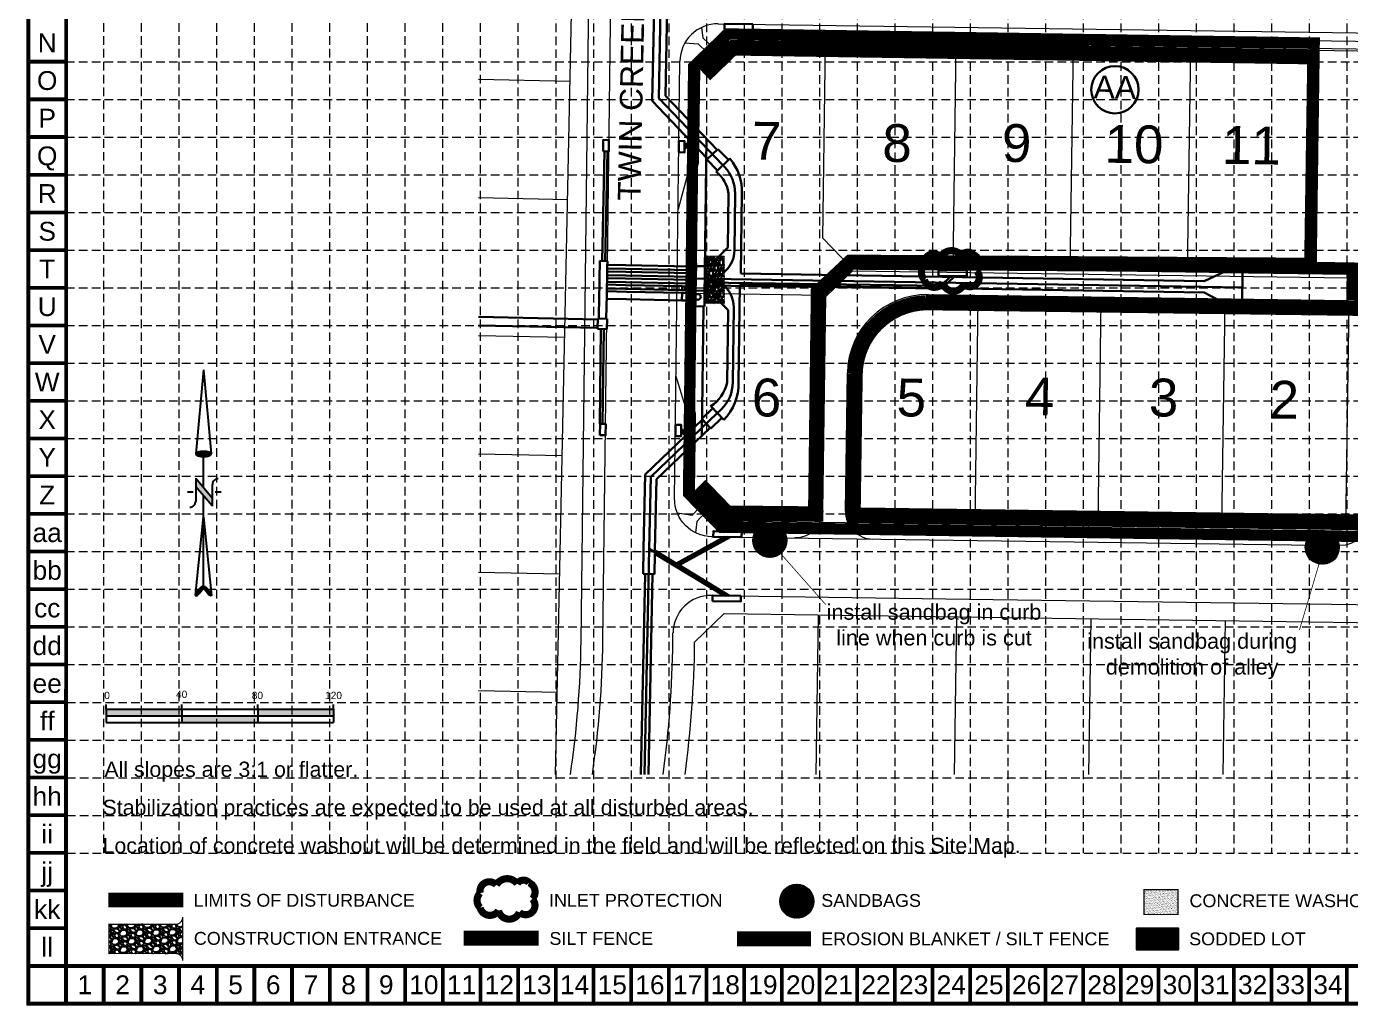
# Model space of a CAD drawing. Header units: feet. Extents: x -2630 to -1354, y -861 to -63.
# Drawn here: x -2630 to -1930, y -861 to -344 of the extents above; entities that cross this region are included whole.
import ezdxf
from ezdxf.enums import TextEntityAlignment as Align

# ---------------------------------------------------------------- set-up
doc = ezdxf.new("R2010")
doc.units = ezdxf.units.FT
doc.header["$MEASUREMENT"] = 0
for name, pattern in [('( Phantom )', [2.5, 1.25, -0.25, 0.25, -0.25, 0.25, -0.25]), ('DGN Style 3', [21.818451, 15.584608, -6.233843]), ('DGN Style 6', [29.641924, 0.015585, -6.233843, 10.909226, -6.233843, 0.015585, -6.233843]), ('HIDDEN', [0.000272143, 0.000181429, -9.07143e-05])]:
    doc.linetypes.add(name, pattern=pattern)
for name, color, linetype, lineweight in [('0693al - Block Number', 6, 'Continuous', 30), ('0693al - Easement Text', 7, 'Continuous', 0), ('0693al - Existing Lot Lines', 6, 'DGN Style 6', 0), ('0693al - Existing Pavement', 132, 'Continuous', 0), ('0693al - Lot Line', 7, 'Continuous', 0), ('0693al - P-Back of Curb', 6, 'Continuous', 13), ('0693al - Storm Sewer Thickness', 30, 'Continuous', 30), ('0693al - Street Name', 3, 'Continuous', 30), ('STORM', 5, '( Phantom )', 30)]:
    doc.layers.add(name, color=color, linetype=linetype, lineweight=lineweight)
for name, color, linetype in [('BASE', 7, 'Continuous'), ('EROSION BLANKET', 84, 'Continuous'), ('GRID', 254, 'HIDDEN'), ('LEGEND', 7, 'Continuous'), ('LIMITS OF DISTURBANCE', 1, 'DGN Style 3'), ('NARROW', 7, 'Continuous'), ('SANDBAGS', 90, 'Continuous')]:
    doc.layers.add(name, color=color, linetype=linetype)
doc.styles.add("L200'", font='ARIAL.TTF', dxfattribs={"height": 0.001969})
doc.styles.get("Standard").update_dxf_attribs({"font": 'ARIAL.TTF'})

# ---------------------------------------------------------------- blocks, each defined once
blk = doc.blocks.new('North Arrow')
at = {"layer": 'NARROW'}
for p, q in [((32.43, 3.06), (32.43, 4.63)), ((0, 0), (22.36, 2)), ((0, 0), (22.33, -2.02)), ((28.77, -2.09), (34.02, 2.32)), ((36.18, 2.33), (30.46, 2.33)), ((36.16, 2.32), (31.04, -2.09)), ((39.1, 0.01), (59.96, 2.11)), ((31.2, -0.05), (21.66, -0.05)), ((21.66, -0.05), (21.66, -0.05)), ((28.77, -2.09), (34.95, -2.09)), ((32.43, -4.26), (32.43, -2.8)), ((57.45, -0.05), (33.41, -0.05)), ((59.83, -2.14), (39.04, -0.01)), ((57.69, -0.03), (57.77, -0.01)), ((57.77, -0.05), (57.69, -0.03))]:
    blk.add_line(p, q, dxfattribs=at)
blk.add_lwpolyline([(22.36, -2.03), (22.59, -1.93, 0.091577), (22.87, -1.44, 0.048306), (23.03, -0.75), (23.07, -0.01), (23.01, 0.82, 0.048306), (22.87, 1.42, 0.091577), (22.59, 1.91), (22.36, 2.01), (22.14, 1.91, 0.091577), (21.86, 1.42, 0.048306), (21.72, 0.82), (21.66, -0.01), (21.72, -0.83, 0.048306), (21.86, -1.44, 0.091577), (22.14, -1.93)], format="xyb", close=True, dxfattribs=at)
for points in [[(57.46, -0.03), (57.44, 0.08, -0.066818), (57.67, 0.47, -0.03073), (58.01, 0.84), (58.52, 1.29), (59.07, 1.7, -0.03073), (59.5, 1.95, -0.066818), (59.93, 2.1), (60.04, 2.06)], [(60.04, 2.06), (60.05, 1.95, -0.066818), (59.82, 1.56, -0.03073), (59.43, 1.14), (58.97, 0.74), (58.42, 0.33, -0.03073), (57.99, 0.08, -0.036692), (57.76, -0.02)], [(57.46, -0.04), (57.44, -0.15, 0.066818), (57.67, -0.54, 0.03073), (58.01, -0.9), (58.52, -1.36), (59.07, -1.77, 0.03073), (59.5, -2.02, 0.066818), (59.93, -2.17), (60.04, -2.13)], [(60.04, -2.13), (60.05, -2.01, 0.066818), (59.82, -1.63, 0.03073), (59.43, -1.2), (58.97, -0.8), (58.42, -0.4, 0.03073), (57.99, -0.15, 0.036692), (57.76, -0.05)]]:
    blk.add_lwpolyline(points, format="xyb", dxfattribs=at)
for centre, start, end in [((30.46, 3.86), 178.8769, 270), ((34.95, -3.62), 358.8769, 90)]:
    blk.add_arc(centre, 1.53, start, end, dxfattribs=at)
for points in [[(23.03, -0.76), (21.67, -0.05), (23.07, -0.05), (21.72, 0.82)], [(23.07, -0.05), (21.72, 0.82), (23.02, 0.75), (21.85, 1.42)], [(23.02, 0.75), (21.85, 1.42), (22.87, 1.44), (22.14, 1.91)], [(22.87, 1.44), (22.14, 1.91), (22.59, 1.91), (22.36, 2)], [(31.05, -2.09), (36.15, 2.36), (28.75, -2.06), (34.01, 2.36)], [(57.44, 0.08), (57.7, -0.01), (57.5, 0.21), (57.77, -0.01)], [(57.45, -0.04), (57.69, -0.02), (57.44, 0.08), (57.7, -0.01)], [(57.5, 0.21), (57.77, -0.01), (57.6, 0.39), (57.94, 0.06)], [(57.6, 0.39), (57.94, 0.06), (57.68, 0.5), (58.07, 0.13)], [(57.68, 0.5), (58.07, 0.13), (57.84, 0.66), (58.29, 0.26)], [(57.84, 0.66), (58.29, 0.26), (58.03, 0.86), (58.52, 0.41)], [(58.03, 0.86), (58.52, 0.41), (58.26, 1.07), (58.73, 0.57)], [(58.26, 1.07), (58.73, 0.57), (58.52, 1.3), (59.05, 0.81)], [(58.52, 1.3), (59.05, 0.81), (58.7, 1.42), (59.26, 0.99)], [(59.26, 1), (58.69, 1.42), (59.45, 1.15), (59, 1.65)], [(59.45, 1.15), (59, 1.65), (59.62, 1.34), (59.28, 1.82)], [(59.62, 1.34), (59.28, 1.82), (59.81, 1.55), (59.49, 1.95)], [(59.81, 1.55), (59.49, 1.95), (59.93, 1.73), (59.69, 2.04)], [(59.93, 1.73), (59.69, 2.04), (60.05, 1.94), (59.93, 2.1)], [(60.05, 1.94), (59.93, 2.1), (60.04, 2.06)], [(22.87, -1.44), (21.72, -0.87), (23.03, -0.76), (21.67, -0.05)], [(22.58, -1.93), (21.86, -1.45), (22.87, -1.44), (21.72, -0.87)], [(22.36, -2.01), (22.14, -1.93), (22.58, -1.93), (21.86, -1.45)], [(57.44, -0.14), (57.69, -0.02), (57.45, -0.04), (57.69, -0.02)], [(57.46, -0.19), (57.7, -0.03), (57.44, -0.14), (57.69, -0.02)], [(57.53, -0.33), (57.76, -0.05), (57.46, -0.19), (57.7, -0.03)], [(57.63, -0.48), (57.9, -0.1), (57.53, -0.33), (57.76, -0.05)], [(57.78, -0.66), (58.09, -0.2), (57.63, -0.48), (57.9, -0.1)], [(57.97, -0.87), (58.34, -0.35), (57.78, -0.66), (58.09, -0.2)], [(58.24, -1.11), (58.61, -0.54), (57.97, -0.87), (58.34, -0.35)], [(58.61, -1.43), (58.93, -0.77), (58.24, -1.11), (58.61, -0.54)], [(58.91, -1.64), (59.2, -1), (58.61, -1.43), (58.93, -0.77)], [(59.12, -1.79), (59.57, -1.36), (58.92, -1.65), (59.2, -1.01)], [(59.35, -1.93), (59.81, -1.62), (59.12, -1.79), (59.57, -1.36)], [(59.54, -1.32), (59.41, -1.18), (59.21, -1.01)], [(59.58, -2.05), (59.93, -1.79), (59.35, -1.93), (59.81, -1.62)], [(59.78, -2.13), (60.05, -2.01), (59.58, -2.05), (59.93, -1.79)], [(59.92, -2.17), (60.04, -2.13), (59.78, -2.13), (60.05, -2.01)]]:
    blk.add_solid(points, dxfattribs=at)

msp = doc.modelspace()

# ---------------------------------------------------------------- hatches: boundary and pattern name
h = msp.add_hatch(color=7)
h.paths.add_polyline_path([(-2547.56, -708.24), (-2547.56, -704.64), (-2587.56, -704.64), (-2587.56, -708.24)])
h.paths.add_polyline_path([(-2547.56, -708.24), (-2547.56, -711.84), (-2507.56, -711.84), (-2507.56, -708.24)])
h.paths.add_polyline_path([(-2507.56, -704.64), (-2507.56, -708.24), (-2467.56, -708.24), (-2467.56, -704.64)])
at = {"layer": 'BASE'}
h = msp.add_hatch(dxfattribs=at)
h.set_pattern_fill('AR-SAND', color=30, scale=0.524954, style=0)
h.set_pattern_definition([(37.5, (-1595.0208, -852.5596), (-0.0330686, 1.0114938), [0, -0.79793, 0, -0.8924218, 0, -0.8530502]), (7.5, (-1595.0208, -852.5596), (0.9290513, 1.481497), [0, -0.4304623, 0, -0.719187, 0, -0.2756008]), (327.5, (-1595.6665, -852.5596), (1.6347812, 0.0029707), [0, -0.262477, 0, -0.9449172, 0, -1.2336419]), (317.5, (-1595.6665, -852.5596), (1.578078, 0.4607393), [0, -0.1312385, 0, -0.6194457, 0, -0.7086879])])
h.paths.add_polyline_path([(-2021.27, -813.19), (-2021.27, -800.06), (-2039.24, -800.06), (-2039.24, -813.19)])
at = {"layer": 'LEGEND'}
h = msp.add_hatch(dxfattribs=at)
h.set_pattern_fill('GRAVEL', color=1, scale=3.924199, angle=46.06574, style=0)
h.set_pattern_definition([(274.078545, (112.79794, -5975.47976), (3.65174204, -47.11230029), [0.527946, -52.2667535]), (231.0354448, (112.83549, -5976.00637), (29.8469112405, 36.634220785), [0.905972, -89.691201]), (178.576145, (112.26578, -5976.7108), (58.312913902, -1.690568327), [0.6388125, -63.2425187]), (313.339445, (111.9104, -5978.4936), (-53.7964491403, 57.280685814), [0.8250158, -81.676546]), (338.899445, (112.47663, -5979.09363), (-47.5252058215, 18.543011181), [0.8089933, -80.0904437]), (43.339445, (113.23138, -5979.38488), (-57.280685814, -53.7964491403), [0.8250158, -81.676546]), (83.7599448, (113.83141, -5978.81865), (-7.13603935, -63.96482673), [1.0910412, -108.0129884]), (118.3210448, (113.95, -5977.73408), (-43.1118936795, 79.6819424755), [1.0300552, -101.9754981]), (167.495345, (113.46133, -5976.82732), (-58.519366734, 12.7878728856), [0.8278098, -81.953261]), (221.302145, (112.65316, -5976.64808), (32.776043016, 28.362834739), [0.9450727, -46.3085438]), (268.4631448, (111.94318, -5977.27186), (-1.5873390317, -63.8616094713), [1.222184, -120.9963032]), (184.879845, (114.63417, -5975.72313), (-36.014910875, -3.445305398), [0.4171463, -41.2976594]), (217.534945, (114.21853, -5975.75861), (41.0475145235, 31.291963183), [0.7936183, -78.568396]), (271.065745, (113.5892, -5976.242), (2.8259596, -2.7227377), [0.5549642, -4.9946893]), (249.264345, (113.0595, -5976.1132), (7.961762474, 19.575270187), [0.2988592, -29.5869506]), (337.867145, (112.9537, -5976.3927), (-11.20061356, 5.34225291), [0.422648, -20.7098118]), (77.029545, (113.3452, -5976.55195), (2.516280795, 13.92335108), [0.6864562, -22.1953605]), (207.630845, (113.4993, -5975.883), (8.27142914, 2.92918613), [0.4963759, -11.9130327]), (62.455245, (111.3745, -5978.03177), (18.74951921, 36.427784166), [0.695368, -68.841617]), (116.411945, (111.69607, -5977.41522), (20.194617354, -41.253932903), [0.5833754, -57.7540396]), (339.264345, (112.9341, -5975.33846), (-19.575270187, 7.961762474), [0.5977144, -29.2880954]), (29.676245, (113.49308, -5975.55008), (-35.705230309, -20.0914026004), [0.695368, -68.841617]), (25.509745, (113.1266, -5979.71986), (-19.26559553, -8.684335944), [0.6705671, -32.857806]), (340.840845, (113.7318, -5979.43108), (-44.699218678, 15.820343455), [0.561859, -55.6241217]), (112.867145, (115.78726, -5978.03294), (-8.68431546, 19.265604833), [0.5977144, -29.2880954]), (63.419745, (115.555, -5977.4822), (-24.0917655715, -47.628401568), [0.6578174, -65.1237483]), (115.509745, (114.4531, -5979.41766), (8.684335944, -19.26559553), [0.3352836, -33.1930894]), (147.375645, (115.6239, -5978.2025), (-14.02656742, 8.06499753), [0.200095, -19.809471]), (212.029545, (115.4554, -5978.0946), (10.99416535, 5.7551461), [0.8089933, -15.3708918]), (232.074745, (114.76953, -5978.52367), (24.401411307, 30.982321486), [0.7497182, -74.222]), (349.755845, (113.5995, -5976.797), (-8.3746567, 2.61951006), [0.5659558, -13.5829442]), (39.2229448, (114.15646, -5976.89764), (51.9384652238, 42.595800866), [0.9880898, -97.820721]), (107.011145, (114.92193, -5976.27284), (8.890764523, -30.362994134), [0.4040198, -39.9980824]), (136.065745, (114.8037, -5975.8865), (-5.5486956, -0.1032218), [0.235452, -3.6887472]), (166.322145, (114.6303, -5978.4985), (30.672651547, -7.75534441), [0.5451654, -53.9715512]), (94.078545, (114.1006, -5978.3696), (-3.65174204, 47.11230029), [1.055892, -51.7388074]), (46.065745, (114.0255, -5977.3164), (-0.1032218, 5.5486956), [1.0202918, -2.9039074]), (11.370545, (114.7334, -5976.58163), (-47.009088492, -9.200389364), [0.6204708, -61.4265641]), (300.120345, (115.3417, -5976.4593), (8.58109865, -13.71690626), [0.5713712, -27.99723]), (253.7117448, (115.62842, -5976.95352), (-23.4723802865, -80.9205935504), [0.9302903, -92.0988893]), (221.4918448, (115.3675, -5977.84647), (-38.2215249514, -34.0147421774), [0.9841852, -97.4342305])])
edge = h.paths.add_edge_path()
edge.add_line((-2260.95, -465.42), (-2270.79, -465.43))
edge.add_arc((-2210.82, -466.84), 59.99, 178.64671, 181.00805)
edge.add_line((-2270.8, -467.9), (-2270.8, -490.38))
edge.add_line((-2270.8, -490.38), (-2260.98, -490.38))
edge.add_line((-2260.98, -490.38), (-2260.99, -467.9))
edge.add_arc((-2179.37, -467.91), 81.62, 178.25485, 179.99613, ccw=False)
h = msp.add_hatch(dxfattribs=at)
h.set_pattern_fill('GRAVEL', color=43, scale=6.131561, angle=-43.93426, style=0)
h.set_pattern_definition([(184.078545, (-11156.63264, -4542.78845), (-73.612969203, -5.705846936), [0.8249157, -81.6668023]), (141.0354448, (-11157.45546, -4542.84713), (57.240969977, -46.635798813), [1.4155813, -140.1425014]), (88.576145, (-11158.55613, -4541.95695), (-2.64151301, -91.113927972), [0.9981446, -98.8164354]), (223.339445, (-11161.34177, -4541.40168), (89.5010715845, 84.056951782), [1.289087, -127.6196033]), (248.899445, (-11162.27932, -4542.2864), (28.97345497, 74.258134096), [1.264052, -125.1413182]), (313.339445, (-11162.7344, -4543.4657), (-84.056951782, 89.5010715845), [1.289087, -127.6196033]), (353.7599448, (-11161.84966, -4544.40325), (-99.9450417655, 11.1500614844), [1.704752, -168.7702943]), (28.3210448, (-11160.155, -4544.58855), (124.503035118, 67.362333874), [1.6094612, -159.336716]), (77.495345, (-11158.7382, -4543.825), (19.981051384, 91.436510522), [1.293453, -128.0519703]), (131.302145, (-11158.45814, -4542.56223), (44.31692928, -51.212567213), [1.476676, -72.3570998]), (178.4631448, (-11159.43279, -4541.4529), (-99.783764799, 2.480217237), [1.9096625, -189.0567238]), (94.879845, (-11157.0129, -4545.65756), (-5.383289684, 56.273298242), [0.651791, -64.527593]), (127.534945, (-11157.06835, -4545.00813), (48.893692474, -64.136741443), [1.2400285, -122.7631187]), (181.065745, (-11157.824, -4544.025), (-4.2542777, -4.4155619), [0.8671315, -7.804202]), (159.264345, (-11157.6224, -4543.19714), (30.58635967, -12.440253866), [0.4669674, -46.2296103]), (247.867145, (-11158.0591, -4543.0318), (8.34727017, 17.50095868), [0.6603875, -32.359081]), (347.029545, (-11158.3079, -4543.6435), (21.75523606, -3.93168874), [1.072588, -34.6802508]), (117.630845, (-11157.2627, -4543.8843), (4.57685333, -12.92410804), [0.7755873, -18.6141136]), (332.455245, (-11160.62015, -4540.56433), (56.91841276, -29.296123766), [1.0865126, -107.5650266]), (26.411945, (-11159.6568, -4541.0668), (-64.459270162, -31.554089615), [0.911524, -90.240687]), (249.264345, (-11156.41186, -4543.0012), (12.440253866, 30.58635967), [0.9339287, -45.762649]), (299.676245, (-11156.74252, -4543.8746), (-31.392816563, 55.789422358), [1.0865126, -107.5650266]), (295.509745, (-11163.2578, -4543.302), (-13.56927491, 30.102493015), [1.047761, -51.3403217]), (250.840845, (-11162.80657, -4544.2476), (24.71928665, 69.842529184), [0.8779047, -86.91269]), (22.867145, (-11160.622, -4547.4593), (30.10250755, 13.56924291), [0.9339287, -45.762649]), (333.419745, (-11159.76145, -4547.09635), (-74.41937745, 37.643383705), [1.0278397, -101.7558568]), (25.509745, (-11162.7856, -4545.3747), (-30.102493015, -13.56927491), [0.5238806, -51.8642023]), (57.375645, (-11160.8869, -4547.204), (12.60155864, 21.9165116), [0.3126483, -30.9522984]), (122.029545, (-11160.7184, -4546.9407), (8.9924158, -17.17838335), [1.264052, -24.0170184]), (142.074745, (-11161.38875, -4545.86906), (48.409877322, -38.127205168), [1.1714348, -115.971875]), (259.755845, (-11158.6908, -4544.041), (4.09298447, 13.0854011), [0.884306, -21.2233504]), (309.2229448, (-11158.84808, -4544.91115), (66.555938853, -81.153851912), [1.5438903, -152.8448764]), (17.011145, (-11157.8718, -4546.1072), (-47.442178334, -13.891819567), [0.631281, -62.4970037]), (46.065745, (-11157.268, -4545.9225), (-0.161284, 8.669837), [0.3678937, -5.7636675]), (76.322145, (-11161.34943, -4545.6515), (-12.11772564, -47.926018043), [0.851821, -84.3305487]), (4.078545, (-11161.148, -4544.82384), (73.612969203, 5.705846936), [1.6498314, -80.8418866]), (316.065745, (-11159.5024, -4544.7065), (8.669837, 0.161284), [1.594206, -4.5373552]), (281.370545, (-11158.3543, -4545.8126), (-14.37560838, 73.45170077), [0.9694857, -95.9790065]), (210.120345, (-11158.1632, -4546.7631), (-21.43266603, -13.40796664), [0.8927676, -43.745672]), (163.7117448, (-11158.9354, -4547.21107), (-126.4384274224, 36.6755941976), [1.4535785, -143.9045146]), (131.4918448, (-11160.33063, -4546.8034), (-53.148034652, 59.7211327366), [1.5377894, -152.240985])])
edge = h.paths.add_edge_path()
edge.add_line((-2547.21, -837.58), (-2547.21, -814.59))
edge.add_arc((-2551.04, -814.59), 3.83, -89.96094, 0, ccw=False)
edge.add_line((-2551.04, -818.42), (-2586.16, -818.42))
edge.add_line((-2586.16, -818.42), (-2586.16, -833.76))
edge.add_line((-2586.16, -833.76), (-2551.04, -833.75))
edge.add_arc((-2551.04, -837.58), 3.83, 0, 90.03906, ccw=False)
h = msp.add_hatch(dxfattribs=at)
h.set_pattern_fill('ANSI31', color=2, scale=2.621731, style=0)
h.set_pattern_definition([(45, (-2069.75963, -859.38225), (-0.2317304, 0.2317304), [])])
h.paths.add_polyline_path([(-2043.18, -820.53), (-2043.18, -821.19), (-2043.18, -831.7), (-2021.01, -831.7), (-2021.01, -820.53)])
at = {"layer": 'SANDBAGS', "linetype": 'Continuous', "lineweight": 13, "ltscale": 40}
h = msp.add_hatch(dxfattribs=at)
h.set_pattern_fill('ANSI31', color=130, scale=2, style=0)
h.set_pattern_definition([(45, (-83.37823, 191.2849), (-0.176776695, 0.176776695), [])])
edge = h.paths.add_edge_path()
edge.add_arc((-2236.95, -615.58), 8.98, 0, 360)
h = msp.add_hatch(dxfattribs=at)
h.set_pattern_fill('ANSI31', color=130, scale=2, style=0)
h.set_pattern_definition([(45, (208.55004, 187.641), (-0.176776695, 0.176776695), [])])
edge = h.paths.add_edge_path()
edge.add_arc((-1945.02, -619.22), 8.98, 0, 360)
h = msp.add_hatch(dxfattribs=at)
h.set_pattern_fill('ANSI31', color=130, scale=2, style=0)
h.set_pattern_definition([(45, (-69.15624, 0.6543), (-0.176776695, 0.176776695), [])])
edge = h.paths.add_edge_path()
edge.add_arc((-2222.73, -806.21), 8.98, 0, 360)

# ---------------------------------------------------------------- linework, layer by layer
at = {"color": 7}
for p, q in [((-2587.56, -704.64), (-2587.56, -702.24)), ((-2587.56, -704.64), (-2547.56, -704.64)), ((-2587.56, -704.64), (-2587.56, -711.84)), ((-2547.56, -704.64), (-2547.56, -702.24)), ((-2547.56, -704.64), (-2467.56, -704.64)), ((-2547.56, -704.64), (-2547.56, -711.84)), ((-2507.56, -704.64), (-2507.56, -702.24)), ((-2507.56, -704.64), (-2507.56, -711.84)), ((-2467.56, -704.64), (-2467.56, -702.24)), ((-2467.56, -704.64), (-2467.56, -711.84)), ((-2587.56, -708.24), (-2467.56, -708.24)), ((-2587.56, -711.84), (-2547.56, -711.84)), ((-2547.56, -711.84), (-2467.56, -711.84))]:
    msp.add_line(p, q, dxfattribs=at)
at = {"layer": '0693al - Block Number', "color": 7}
msp.add_circle((-2054.61, -377.51), 12.5, dxfattribs=at)
at = {"layer": '0693al - Existing Lot Lines', "color": 253, "linetype": 'Continuous'}
for p, q in [((-2350.12, -739.18), (-2337.21, -123.2)), ((-2336.66, -668.63), (-2332.18, -298.68)), ((-1950.53, -356.54), (-1585.75, -361.62)), ((-2342.45, -373.14), (-2390.95, -372.13)), ((-2343.76, -435.63), (-2390.95, -434.64)), ((-1954.18, -474.5), (-1585.75, -479.63)), ((-2390.95, -507.26), (-2345.28, -508.21)), ((-2390.95, -569.77), (-2346.59, -570.7)), ((-2390.95, -632.28), (-2347.9, -633.19)), ((-2276.67, -669.36), (-2261.15, -654.24)), ((-2261.15, -654.24), (-1585.75, -663.65)), ((-2212.39, -739.18), (-2211.22, -654.93)), ((-2139.38, -739.18), (-2138.22, -655.95)), ((-2068.38, -739.18), (-2067.23, -656.94)), ((-1997.37, -739.18), (-1996.24, -657.93)), ((-2390.95, -694.8), (-2349.21, -695.67))]:
    msp.add_line(p, q, dxfattribs=at)
for radius, start in [(520, 351.50174), (580, 352.38639)]:
    msp.add_arc((-2856.62, -662.34), radius, start, 359.30638, dxfattribs=at)
at = {"layer": '0693al - Existing Pavement', "color": 7}
for p, q in [((-2325.16, -668.77), (-2320.68, -298.82)), ((-2264.17, -342.66), (-1585.75, -352.12)), ((-2272.21, -350.17), (-2272.88, -344.4)), ((-2259.83, -347.23), (-2267.47, -354.67)), ((-2259.83, -347.23), (-1705.33, -354.95)), ((-2274.64, -353.38), (-2282.1, -352.95)), ((-2270.34, -357.46), (-2274.64, -353.38)), ((-2258.52, -351.54), (-2274, -366.62)), ((-2267.47, -354.67), (-2272.21, -350.17)), ((-2257.81, -351.25), (-1705.38, -358.95)), ((-2287.25, -593.4), (-2284.45, -362.42)), ((-2270.34, -357.46), (-2277.98, -364.91)), ((-2278.59, -415.02), (-2277.98, -364.91)), ((-2274.59, -415.57), (-2274, -366.62)), ((-2278.59, -415.02), (-2285.37, -440.57)), ((-2274.59, -415.57), (-2280.36, -437.27)), ((-2281.5, -531.45), (-2280.36, -437.27)), ((-1931.77, -488.81), (-1931.61, -476.81)), ((-1931.61, -476.81), (-1585.75, -481.63)), ((-1931.77, -488.81), (-1585.75, -493.64)), ((-2280.21, -549.07), (-2286.47, -528.94)), ((-2276.2, -548.49), (-2281.5, -531.45)), ((-2280.72, -591.04), (-2280.21, -549.07)), ((-2276.7, -589.43), (-2276.2, -548.49)), ((-2273.97, -597.96), (-2280.72, -591.04)), ((-2261.3, -605.23), (-2276.7, -589.43)), ((-2278.1, -602.4), (-2285.72, -601.22)), ((-2278.1, -602.4), (-2273.97, -597.96)), ((-2275.53, -605.51), (-2271.17, -600.83)), ((-2263.01, -609.21), (-2271.17, -600.83)), ((-2275.53, -605.51), (-2276.21, -611.53)), ((-2261.3, -605.23), (-1718.07, -612.8)), ((-2267.53, -613.64), (-1935.68, -618.27)), ((-2263.01, -609.21), (-1718.12, -616.8)), ((-2267.83, -644.64), (-2131.69, -646.54)), ((-2131.69, -646.54), (-1585.75, -654.15)), ((-2288.17, -669.22), (-2288.11, -664.4))]:
    msp.add_line(p, q, dxfattribs=at)
at = {"layer": '0693al - Existing Pavement', "color": 170, "flags": 128}
for points in [[(-2321.96, -404.09), (-2324.96, -404.06), (-2325.03, -410.06), (-2322.03, -410.09)], [(-2323.77, -554.08), (-2326.77, -554.05), (-2326.85, -560.05), (-2323.85, -560.08)]]:
    msp.add_lwpolyline(points, close=True, dxfattribs=at)
at = {"layer": '0693al - Existing Pavement', "color": 7}
for centre, radius, start, end in [((-2264.45, -362.66), 20, 89.20139, 179.30638), ((-2268.11, -664.64), 20, 89.20139, 179.30638), ((-2856.62, -662.34), 531.5, 351.68694, 359.30638), ((-2856.62, -662.34), 568.5, 352.23144, 359.30638)]:
    msp.add_arc(centre, radius, start, end, dxfattribs=at)
at = {"layer": '0693al - Existing Pavement', "color": 7, "extrusion": (0, 0, -1)}
for centre, radius, start, end in [((2267.25, -593.65), 20, 270.79861, 0.69362), ((1935.48, -603.77), 14.5, 180.79861, 270.79861)]:
    msp.add_arc(centre, radius, start, end, dxfattribs=at)
at = {"layer": '0693al - Lot Line'}
for p, q in [((-2208.94, -455.95), (-2207.51, -352.96)), ((-2140.16, -471.91), (-2138.52, -353.92)), ((-2078.17, -472.77), (-2076.52, -354.78)), ((-2016.17, -473.63), (-2014.53, -355.65)), ((-1954.18, -474.5), (-1952.53, -356.51)), ((-2194.15, -471.15), (-2208.94, -455.95)), ((-2194.15, -471.15), (-2209.36, -485.94)), ((-2194.15, -471.15), (-1954.18, -474.5)), ((-2274.44, -485.04), (-2209.36, -485.94)), ((-2211.02, -604.93), (-2209.36, -485.94)), ((-2153.38, -487.72), (-1930.9, -490.82)), ((-2128.53, -606.08), (-2126.88, -488.09)), ((-2063.53, -606.99), (-2061.89, -489)), ((-1998.04, -607.9), (-1996.4, -489.91)), ((-1932.55, -608.81), (-1930.9, -490.82)), ((-2195.02, -605.15), (-2193.94, -527.16))]:
    msp.add_line(p, q, dxfattribs=at)
msp.add_arc((-2153.94, -527.72), 40, 89.20139, 179.20139, dxfattribs=at)
at = {"layer": '0693al - P-Back of Curb', "color": 7}
for p, q in [((-2193.35, -473.16), (-2207.37, -486.8)), ((-2193.35, -473.16), (-1931.61, -476.81)), ((-2208.95, -599.96), (-2207.37, -486.8)), ((-2153.35, -485.72), (-1931.77, -488.81)), ((-2196.95, -600.13), (-2195.93, -527.13))]:
    msp.add_line(p, q, dxfattribs=at)
for centre, radius, start, end in [((-2153.94, -527.72), 42, 89.20139, 179.20139), ((-2182.45, -600.33), 14.5, 179.20139, 269.2014)]:
    msp.add_arc(centre, radius, start, end, dxfattribs=at)
at = {"layer": '0693al - P-Back of Curb', "color": 7, "extrusion": (0, 0, -1)}
msp.add_arc((2223.45, -599.76), 14.5, 180.79861, 270.79861, dxfattribs=at)
at = {"layer": '0693al - Storm Sewer Thickness', "color": 5}
for p, q in [((-2271.46, -486.94), (-2270.44, -403.22)), ((-2278.46, -486.86), (-2277.48, -406)), ((-2271.38, -480.83), (-2146, -482.58)), ((-2271.37, -479.33), (-2146.6, -481.07)), ((-2146.6, -481.07), (-2141.28, -475.89)), ((-2146, -482.58), (-2139.15, -475.92)), ((-2283.36, -488.8), (-2278.48, -488.86)), ((-2283.27, -484.8), (-2278.43, -484.86)), ((-2278.52, -491.86), (-2278.46, -486.86)), ((-2271.52, -491.94), (-2271.46, -486.94)), ((-2278.81, -557.68), (-2278.02, -491.86)), ((-2272.85, -560.27), (-2272.02, -491.94))]:
    msp.add_line(p, q, dxfattribs=at)
at = {"layer": '0693al - Storm Sewer Thickness', "color": 5, "flags": 128}
msp.add_lwpolyline([(-2278.52, -491.86), (-2271.52, -491.94)], dxfattribs=at)
at = {"layer": '0693al - Storm Sewer Thickness', "color": 5}
msp.add_circle((-2274.96, -486.9), 1.5, dxfattribs=at)
at = {"layer": 'BASE', "const_width": 1.99}
for points in [[(-2628.72, -860.27), (-1354.87, -860.27), (-1354.87, -64.12), (-2628.72, -64.12)], [(-2608.86, -840.37), (-1374.72, -840.41), (-1374.75, -84.01), (-2608.61, -83.99)]]:
    msp.add_lwpolyline(points, close=True, dxfattribs=at)
for points in [[(-2608.82, -362.67), (-2628.72, -362.67)], [(-2608.82, -382.58), (-2628.72, -382.58)], [(-2608.82, -402.48), (-2628.72, -402.48)], [(-2608.82, -422.39), (-2628.72, -422.39)], [(-2608.82, -442.29), (-2628.72, -442.29)], [(-2608.82, -462.19), (-2628.72, -462.19)], [(-2608.82, -482.1), (-2628.72, -482.1)], [(-2608.82, -502), (-2628.72, -502)], [(-2608.82, -521.91), (-2628.72, -521.91)], [(-2608.82, -541.81), (-2628.72, -541.81)], [(-2608.82, -561.71), (-2628.72, -561.71)], [(-2608.82, -581.62), (-2628.72, -581.62)], [(-2608.82, -601.52), (-2628.72, -601.52)], [(-2608.82, -621.43), (-2628.72, -621.43)], [(-2608.82, -641.33), (-2628.72, -641.33)], [(-2608.82, -661.23), (-2628.72, -661.23)], [(-2608.82, -681.14), (-2628.72, -681.14)], [(-2608.82, -701.04), (-2628.72, -701.04)], [(-2608.82, -720.94), (-2628.72, -720.94)], [(-2608.82, -740.85), (-2628.72, -740.85)], [(-2608.82, -760.75), (-2628.72, -760.75)], [(-2608.82, -780.66), (-2628.72, -780.66)], [(-2608.82, -800.56), (-2628.72, -800.56)], [(-2608.82, -820.46), (-2628.72, -820.46)], [(-2608.82, -840.37), (-2628.72, -840.37)], [(-2608.82, -860.27), (-2608.82, -840.37)], [(-2588.92, -860.27), (-2588.92, -840.37)], [(-2569.01, -860.27), (-2569.01, -840.37)], [(-2549.11, -860.27), (-2549.11, -840.37)], [(-2529.2, -860.27), (-2529.2, -840.37)], [(-2509.3, -860.27), (-2509.3, -840.37)], [(-2489.4, -860.27), (-2489.4, -840.37)], [(-2469.49, -860.27), (-2469.49, -840.37)], [(-2449.59, -860.27), (-2449.59, -840.37)], [(-2429.68, -860.27), (-2429.68, -840.37)], [(-2409.78, -860.27), (-2409.78, -840.37)], [(-2389.88, -860.27), (-2389.88, -840.37)], [(-2369.97, -860.27), (-2369.97, -840.37)], [(-2350.07, -860.27), (-2350.07, -840.37)], [(-2330.17, -860.27), (-2330.17, -840.37)], [(-2310.26, -860.27), (-2310.26, -840.37)], [(-2290.36, -860.27), (-2290.36, -840.37)], [(-2270.45, -860.27), (-2270.45, -840.37)], [(-2250.55, -860.27), (-2250.55, -840.37)], [(-2230.65, -860.27), (-2230.65, -840.37)], [(-2210.74, -860.27), (-2210.74, -840.37)], [(-2190.84, -860.27), (-2190.84, -840.37)], [(-2170.93, -860.27), (-2170.93, -840.37)], [(-2151.03, -860.27), (-2151.03, -840.37)], [(-2131.13, -860.27), (-2131.13, -840.37)], [(-2111.22, -860.27), (-2111.22, -840.37)], [(-2091.32, -860.27), (-2091.32, -840.37)], [(-2071.41, -860.27), (-2071.41, -840.37)], [(-2051.51, -860.27), (-2051.51, -840.37)], [(-2031.61, -860.27), (-2031.61, -840.37)], [(-2011.7, -860.27), (-2011.7, -840.37)], [(-1991.8, -860.27), (-1991.8, -840.37)], [(-1971.89, -860.27), (-1971.89, -840.37)], [(-1951.99, -860.27), (-1951.99, -840.37)], [(-1932.09, -860.27), (-1932.09, -840.37)]]:
    msp.add_lwpolyline(points, dxfattribs=at)
at = {"layer": 'BASE', "color": 30, "const_width": 0.656}
msp.add_lwpolyline([(-2039.24, -813.19), (-2021.27, -813.19), (-2021.27, -800.06), (-2039.24, -800.06)], close=True, dxfattribs=at)
at = {"layer": 'EROSION BLANKET', "color": 84, "linetype": 'Continuous', "lineweight": 13, "ltscale": 40, "const_width": 8}
for points in [[(-1952.7, -360.06), (-2256.54, -355.44), (-2268.99, -367.49), (-2271.21, -369.6)], [(-2273.9, -586.39), (-2270.55, -589.71), (-2259.51, -601.12), (-2214.98, -601.55), (-2212.71, -601.59), (-2212.75, -598.84), (-2211.31, -484.41), (-2194.36, -468.6), (-1954.26, -470.22)]]:
    msp.add_lwpolyline(points, dxfattribs=at)
msp.add_lwpolyline([(-1905.28, -606.06), (-1921.11, -605.91), (-2192.47, -602.13), (-2192.91, -599.74), (-2191.84, -527.45, -0.397924), (-2154.44, -490), (-1865.34, -493.76)], format="xyb", dxfattribs=at)
at = {"layer": 'GRID', "color": 252, "linetype": 'HIDDEN', "lineweight": 0, "ltscale": 25000}
for p, q in [((-2588.98, -83.83), (-2588.98, -780.74)), ((-2569.08, -83.83), (-2569.08, -780.74)), ((-2549.17, -83.83), (-2549.17, -780.74)), ((-2529.27, -83.83), (-2529.27, -780.74)), ((-2509.37, -83.83), (-2509.37, -780.74)), ((-2489.46, -83.83), (-2489.46, -780.74)), ((-2469.56, -83.83), (-2469.56, -780.74)), ((-2449.66, -83.83), (-2449.66, -780.74)), ((-2429.75, -83.83), (-2429.75, -780.74)), ((-2409.85, -83.83), (-2409.85, -780.74)), ((-2389.94, -83.83), (-2389.94, -780.74)), ((-2370.04, -83.83), (-2370.04, -780.74)), ((-2350.07, -84.02), (-2350.07, -780.74)), ((-2330.17, -84.02), (-2330.17, -780.74)), ((-2310.26, -84.02), (-2310.26, -780.74)), ((-2290.36, -84.02), (-2290.36, -780.74)), ((-2270.45, -84.02), (-2270.45, -780.74)), ((-2250.55, -84.02), (-2250.55, -780.74)), ((-2230.65, -84.02), (-2230.65, -780.74)), ((-2210.74, -84.02), (-2210.74, -780.74)), ((-2190.84, -84.02), (-2190.84, -780.74)), ((-2170.93, -84.02), (-2170.93, -780.74)), ((-2151.03, -84.02), (-2151.03, -780.74)), ((-2131.13, -84.02), (-2131.13, -780.74)), ((-2111.22, -84.02), (-2111.22, -780.74)), ((-2091.32, -84.02), (-2091.32, -780.74)), ((-2071.41, -84.02), (-2071.41, -780.74)), ((-2051.51, -84.02), (-2051.51, -780.74)), ((-2031.61, -84.02), (-2031.61, -780.74)), ((-2011.7, -84.02), (-2011.7, -780.74)), ((-1991.8, -84.02), (-1991.8, -780.74)), ((-1971.89, -84.02), (-1971.89, -780.74)), ((-1951.99, -84.02), (-1951.99, -780.74)), ((-1932.09, -84.02), (-1932.09, -780.74)), ((-2608.82, -362.67), (-1374.78, -362.67)), ((-2608.82, -382.58), (-1374.78, -382.58)), ((-2608.82, -402.48), (-1374.78, -402.48)), ((-2608.82, -422.39), (-1374.78, -422.39)), ((-2608.82, -442.29), (-1374.78, -442.29)), ((-2608.82, -462.19), (-1374.78, -462.19)), ((-2608.82, -482.1), (-1374.78, -482.1)), ((-2608.82, -502), (-1374.78, -502)), ((-2608.82, -521.91), (-1374.78, -521.91)), ((-2608.82, -541.81), (-1374.78, -541.81)), ((-2608.82, -561.71), (-1374.78, -561.71)), ((-2608.82, -581.62), (-1374.78, -581.62)), ((-2608.82, -601.52), (-1374.78, -601.52)), ((-2608.82, -621.43), (-1374.78, -621.43)), ((-2608.82, -641.33), (-1374.78, -641.33)), ((-2608.82, -661.23), (-1374.78, -661.23)), ((-2608.82, -681.14), (-1374.78, -681.14)), ((-2608.37, -701.13), (-1374.33, -701.13)), ((-2608.37, -721.03), (-1374.33, -721.03)), ((-2608.37, -740.94), (-1374.33, -740.94)), ((-2608.37, -760.84), (-1374.33, -760.84)), ((-2608.37, -780.74), (-1374.33, -780.74))]:
    msp.add_line(p, q, dxfattribs=at)
at = {"layer": 'LEGEND', "color": 170, "ltscale": 100, "const_width": 3.77}
for points in [[(-2146.69, -465.81, 0.520567), (-2146.69, -465.81, 0.765195), (-2155.23, -470.11, 0.417879), (-2155.28, -477.84, 0.6649), (-2145.53, -479.33, 0.744833), (-2134.52, -480.26, 0.975642), (-2127.67, -473.18, 0.520567), (-2129.38, -464.64, 0.520567), (-2135.63, -465.21, 0.540264), (-2146.69, -465.81)], [(-2381.47, -797.56, 0.520567), (-2381.47, -797.56, 0.765195), (-2390.01, -801.86, 0.417879), (-2390.06, -809.59, 0.6649), (-2380.3, -811.08, 0.744833), (-2369.3, -812, 0.975642), (-2362.45, -804.92, 0.520567), (-2364.15, -796.39, 0.520567), (-2370.41, -796.96, 0.540264), (-2381.47, -797.56)]]:
    msp.add_lwpolyline(points, format="xyb", close=True, dxfattribs=at)
at = {"layer": 'LEGEND', "color": 1, "const_width": 0.392}
msp.add_lwpolyline([(-2260.95, -465.42), (-2270.79, -465.43, 0.010304), (-2270.8, -467.9), (-2270.8, -490.38), (-2260.98, -490.38), (-2260.99, -467.9, -0.007598)], format="xyb", close=True, dxfattribs=at)
at = {"layer": 'LEGEND', "color": 7, "linetype": 'Continuous', "lineweight": 13, "ltscale": 40, "const_width": 0.4}
for points in [[(-2231.32, -622.42), (-2207.48, -649.4)], [(-1957.08, -662.86), (-1946.66, -627.64)]]:
    msp.add_lwpolyline(points, dxfattribs=at)
at = {"layer": 'LEGEND', "color": 1, "linetype": 'HIDDEN', "ltscale": 50000, "const_width": 7.88}
msp.add_lwpolyline([(-2586.45, -805.52), (-2546.9, -805.52)], dxfattribs=at)
at = {"layer": 'LEGEND', "color": 43, "const_width": 0.613}
msp.add_lwpolyline([(-2547.21, -837.58), (-2547.21, -814.59, -0.414014), (-2551.04, -818.42), (-2586.16, -818.42), (-2586.16, -833.76), (-2551.04, -833.75, -0.414413)], format="xyb", close=True, dxfattribs=at)
at = {"layer": 'LEGEND', "color": 200, "const_width": 7.88}
msp.add_lwpolyline([(-2398.67, -825.66), (-2359.12, -825.66)], dxfattribs=at)
at = {"layer": 'LEGEND', "color": 84, "const_width": 7.88}
msp.add_lwpolyline([(-2254.38, -826.02), (-2215.2, -826.02)], dxfattribs=at)
at = {"layer": 'LEGEND', "color": 2}
msp.add_lwpolyline([(-2043.18, -821.19), (-2043.18, -831.7), (-2021.01, -831.7), (-2021.01, -820.53), (-2043.18, -820.53)], close=True, dxfattribs=at)
at = {"layer": 'LIMITS OF DISTURBANCE', "linetype": 'DGN Style 3', "lineweight": 13, "ltscale": 2, "const_width": 6}
msp.add_lwpolyline([(-1862.78, -614.37), (-1862.1, -486.59), (-1928.53, -485.65), (-1928.42, -471.75), (-1950.96, -471.37), (-1949.32, -352.84), (-2259.38, -348.05), (-2277.18, -365.32), (-2279.89, -590.73), (-2262.48, -608.59), (-1862.78, -614.37)], close=True, dxfattribs=at)
at = {"layer": 'SANDBAGS', "color": 130, "linetype": 'Continuous', "lineweight": 13, "ltscale": 40}
for centre in [(-2236.95, -615.58), (-1945.02, -619.22), (-2222.73, -806.21)]:
    msp.add_circle(centre, 8.98, dxfattribs=at)
at = {"layer": 'STORM', "linetype": 'Continuous'}
for p, q in [((-2299.16, -383.39), (-2298.13, -334.63)), ((-2295.63, -382.02), (-2294.63, -334.7)), ((-2292.1, -380.64), (-2291.11, -333.62)), ((-2278.64, -404.78), (-2299.16, -383.39)), ((-2261.74, -417.36), (-2295.63, -382.02)), ((-2264.75, -409.16), (-2292.1, -380.64)), ((-2274.98, -403.54), (-2282, -407.58)), ((-2278.64, -404.78), (-2281.99, -406.71)), ((-2325.49, -467.91), (-2324.28, -410.06)), ((-2323.99, -467.94), (-2322.78, -410.09)), ((-2277.57, -405.9), (-2282.01, -408.45)), ((-2269.8, -414.01), (-2277.57, -405.9)), ((-2264.39, -408.82), (-2270.16, -414.35)), ((-2258.85, -414.59), (-2264.39, -408.82)), ((-2264.62, -420.13), (-2270.16, -414.35)), ((-2258.13, -413.9), (-2265.34, -420.82)), ((-2260.86, -418.27), (-2261.74, -417.36)), ((-2259.14, -460.91), (-2258.8, -432.32)), ((-2255.66, -462.43), (-2255.3, -432.36)), ((-2252.31, -474.57), (-2251.8, -432.4)), ((-2269.26, -470.77), (-2259.14, -460.91)), ((-2326.74, -467.88), (-2322.74, -467.97)), ((-2276.18, -468.73), (-2278.97, -470.26)), ((-2276.18, -468.73), (-2275.94, -469.17)), ((-2322.9, -475.47), (-2313.09, -475.67)), ((-2322.86, -473.47), (-2313.05, -473.67)), ((-2322.83, -471.97), (-2313.02, -472.17)), ((-2322.79, -469.97), (-2312.98, -470.17)), ((-2313.09, -475.67), (-2279.1, -476.38)), ((-2313.05, -473.67), (-2279.05, -474.38)), ((-2313.02, -472.17), (-2279.02, -472.89)), ((-2312.98, -470.17), (-2278.98, -470.89)), ((-2279.63, -470.25), (-2279.92, -483.99)), ((-2279.63, -470.25), (-2278.97, -470.26)), ((-2278.97, -470.26), (-2279.26, -484.01)), ((-2279.02, -470.63), (-2269.26, -470.77)), ((-2275.94, -469.17), (-2278.98, -470.84)), ((-2275.94, -469.17), (-2276.28, -485.23)), ((-2007.39, -478.57), (-2252.31, -474.57)), ((-1997.18, -473.9), (-2007.39, -478.57)), ((-1931.58, -474.81), (-1997.18, -473.9)), ((-1987.18, -474.04), (-1987.4, -490.04)), ((-1931.58, -474.81), (-1931.8, -490.81)), ((-2323.05, -482.46), (-2313.24, -482.67)), ((-2323.01, -480.46), (-2313.2, -480.67)), ((-2322.97, -478.97), (-2313.17, -479.17)), ((-2322.93, -476.97), (-2313.12, -477.17)), ((-2313.24, -482.67), (-2283.24, -483.3)), ((-2313.2, -480.67), (-2283.2, -481.3)), ((-2313.17, -479.17), (-2279.17, -479.88)), ((-2313.12, -477.17), (-2279.13, -477.88)), ((-2283.2, -481.3), (-2283.24, -483.3)), ((-2283.2, -481.42), (-2279.2, -481.51)), ((-1987.29, -481.9), (-2279.11, -477.13)), ((-2253.5, -532.18), (-2252.88, -480.56)), ((-2007.48, -484.57), (-2252.88, -480.56)), ((-2323.16, -487.96), (-2312.69, -488.18)), ((-2323.08, -483.96), (-2312.6, -484.18)), ((-2312.69, -488.18), (-2283.36, -488.8)), ((-2312.6, -484.18), (-2283.27, -484.8)), ((-2283.27, -484.8), (-2283.36, -488.8)), ((-2283.24, -483.17), (-2279.24, -483.26)), ((-2279.92, -483.99), (-2279.26, -484.01)), ((-2276.54, -485.65), (-2279.26, -484.01)), ((-2276.28, -485.23), (-2279.24, -483.43)), ((-2279.2, -483.63), (-2268.92, -483.78)), ((-2276.54, -485.65), (-2276.28, -485.23)), ((-2259.04, -493.92), (-2268.92, -483.78)), ((-1997.4, -489.9), (-2007.48, -484.57)), ((-2259.5, -532.11), (-2259.04, -493.92)), ((-2256.5, -532.15), (-2256.02, -492.43)), ((-1956.4, -490.47), (-1997.4, -489.9)), ((-1931.8, -490.81), (-1952.4, -490.52)), ((-2390.95, -497.5), (-2327.89, -498.83)), ((-2390.95, -502), (-2327.99, -503.32)), ((-2327.88, -498.33), (-2322.88, -498.43)), ((-2328, -503.82), (-2323, -503.93)), ((-2326.22, -503.86), (-2326.83, -554.05)), ((-2324.72, -503.89), (-2325.33, -554.06)), ((-2261.28, -551.95), (-2268.2, -544.73)), ((-2264.74, -548.34), (-2299.82, -581.97)), ((-2272.59, -551.71), (-2280.27, -559.07)), ((-2267.17, -545.81), (-2272.94, -551.35)), ((-2268.1, -556.4), (-2272.94, -551.35)), ((-2262.32, -550.87), (-2268.1, -556.4)), ((-2262.66, -546.34), (-2264.74, -548.34)), ((-2268.44, -556.04), (-2296.84, -583.28)), ((-2281.38, -560.13), (-2283.82, -558.47)), ((-2278.29, -561.33), (-2283.81, -557.57)), ((-2280.27, -559.07), (-2283.8, -556.67)), ((-2281.38, -560.13), (-2302.79, -580.67)), ((-2302.79, -580.67), (-2303.61, -619.95)), ((-2299.82, -581.97), (-2300.62, -620.02)), ((-2296.84, -583.28), (-2297.63, -620.94)), ((-2286.39, -628.63), (-2259.33, -613.76)), ((-2286.37, -627.77), (-2260.85, -613.74)), ((-2284.89, -628.66), (-2257.82, -613.78)), ((-2303.61, -619.95), (-2303.89, -633.3)), ((-2300.62, -620.02), (-2303.11, -739.18)), ((-2300.62, -620.02), (-2259.77, -644.76)), ((-2297.63, -620.94), (-2286.37, -627.77)), ((-2297.67, -622.68), (-2297.9, -633.43)), ((-2297.67, -622.68), (-2261.25, -644.73)), ((-2284.89, -628.66), (-2258.29, -644.78)), ((-2302.89, -633.33), (-2305.11, -739.18)), ((-2297.9, -633.43), (-2303.89, -633.3)), ((-2298.9, -633.41), (-2301.11, -739.18))]:
    msp.add_line(p, q, dxfattribs=at)
at = {"layer": 'STORM', "linetype": 'Continuous', "flags": 128}
for points in [[(-2260.98, -345.71), (-2245.98, -345.92), (-2245.94, -342.92), (-2260.94, -342.71)], [(-2325.09, -410.02), (-2322.09, -410.06), (-2322.01, -404.06), (-2325.01, -404.02)], [(-2285.03, -410.54), (-2282.03, -410.58), (-2281.96, -404.58), (-2284.96, -404.54)], [(-2147.86, -475.82), (-2132.86, -476.03), (-2132.82, -473.03), (-2147.82, -472.82)], [(-2326.75, -559.98), (-2323.75, -560.02), (-2323.68, -554.02), (-2326.68, -553.98)], [(-2286.85, -560.53), (-2283.85, -560.57), (-2283.78, -554.57), (-2286.78, -554.53)], [(-2266.83, -613.65), (-2251.84, -613.86), (-2251.79, -610.86), (-2266.79, -610.65)], [(-2267.31, -647.65), (-2252.31, -647.86), (-2252.27, -644.86), (-2267.27, -644.65)]]:
    msp.add_lwpolyline(points, close=True, dxfattribs=at)
for points in [[(-2327.38, -498.34), (-2327.12, -485.88), (-2327.03, -481.38), (-2326.95, -477.88), (-2326.88, -474.38), (-2326.81, -470.88), (-2326.74, -467.88)], [(-2323.38, -498.42), (-2323.12, -485.96), (-2323.03, -481.46), (-2322.95, -477.97), (-2322.88, -474.47), (-2322.81, -470.97), (-2322.74, -467.97)], [(-2327.88, -498.33), (-2328, -503.82)], [(-2322.88, -498.43), (-2323, -503.93)]]:
    msp.add_lwpolyline(points, dxfattribs=at)
at = {"layer": 'STORM', "linetype": 'Continuous', "extrusion": (0, 0, -1)}
for centre, radius, start, end in [((2275.29, -432.12), 20, 136.20083, 180.69362), ((2277.58, -430.89), 25.83, 138.86569, 183.35848), ((2276.12, -434.57), 17.47, 128.08563, 172.57842), ((2270.66, -462.25), 15, 180.69362, 270.79861)]:
    msp.add_arc(centre, radius, start, end, dxfattribs=at)
at = {"layer": 'STORM', "linetype": 'Continuous'}
for centre, radius, start, end in [((-2271.02, -492.25), 15, 359.30638, 89.20139), ((-2278.9, -528.05), 19.81, 302.661, 348.16821), ((-2276.5, -531.91), 20, 313.79917, 359.30638), ((-2280.96, -532.79), 27.46, 315.76288, 1.27009)]:
    msp.add_arc(centre, radius, start, end, dxfattribs=at)

# ---------------------------------------------------------------- block references
at = {"layer": 'BASE', "xscale": 1.99039240787954, "yscale": 1.99039240787954, "zscale": 1.99039240787954, "rotation": 270}
msp.add_blockref('North Arrow', (-2536.15, -525.41), dxfattribs=at)

# ---------------------------------------------------------------- texts
at = {"color": 7}
for s, p in [('0', (-2588.63, -699.37)), ('40', (-2550.71, -698.79)), ('80', (-2510.68, -699.37)), ('120', (-2471.96, -699.37))]:
    msp.add_text(s, height=3.84, dxfattribs=at).set_placement(p)
at = {"layer": '0693al - Easement Text'}
for s, p in [('7', (-2238.79, -414.5)), ('8', (-2169.83, -415.66)), ('9', (-2106.66, -415.66)), ('10', (-2044.65, -416.24)), ('11', (-1982.65, -416.82)), ('6', (-2238.79, -550.1)), ('5', (-2162.29, -550.1)), ('4', (-2094.49, -549.52)), ('3', (-2029.01, -550.1)), ('2', (-1965.26, -551.26))]:
    msp.add_text(s, height=20, rotation=359.20139, dxfattribs=at).set_placement(p, align=Align.CENTER)
at = {"layer": '0693al - Street Name', "color": 7}
msp.add_text('TWIN CREEKS DRIVE', height=12, rotation=88.79917, dxfattribs=at).set_placement((-2305.34, -436.26))
msp.add_text('AA', height=12, rotation=359.20139, dxfattribs=at).set_placement((-2054.71, -382.18), align=Align.CENTER)
at = {"layer": 'BASE'}
for s, height, p in [('N', 9.95, (-2618.77, -352.72)), ('O', 9.95, (-2618.77, -372.63)), ('P', 9.95, (-2618.77, -392.53)), ('Q', 9.95, (-2618.77, -412.43)), ('R', 9.95, (-2618.77, -432.34)), ('S', 9.95, (-2618.77, -452.24)), ('T', 9.95, (-2618.77, -472.15)), ('U', 9.95, (-2618.77, -492.05)), ('V', 9.95, (-2618.77, -511.95)), ('W', 9.95, (-2618.77, -531.86)), ('X', 9.95, (-2618.77, -551.76)), ('Y', 9.95, (-2618.77, -571.67)), ('Z', 9.95, (-2618.77, -591.57)), ('aa', 9.952, (-2618.77, -611.47)), ('bb', 9.952, (-2618.77, -631.38)), ('cc', 9.952, (-2618.77, -651.28)), ('dd', 9.952, (-2618.77, -671.19)), ('ee', 9.952, (-2618.77, -691.09)), ('ff', 9.952, (-2618.77, -710.99)), ('gg', 9.952, (-2618.77, -730.9)), ('hh', 9.952, (-2618.77, -750.8)), ('ii', 9.952, (-2618.77, -770.7)), ('jj', 9.952, (-2618.77, -790.61)), ('kk', 9.952, (-2618.77, -810.51)), ('ll', 9.952, (-2618.77, -830.42)), ('1', 9.95, (-2598.87, -850.32)), ('2', 9.95, (-2578.96, -850.32)), ('3', 9.95, (-2559.06, -850.32)), ('4', 9.95, (-2539.16, -850.32)), ('5', 9.95, (-2519.25, -850.32)), ('6', 9.95, (-2499.35, -850.32)), ('7', 9.95, (-2479.44, -850.32)), ('8', 9.95, (-2459.54, -850.32)), ('9', 9.95, (-2439.64, -850.32)), ('10', 9.952, (-2419.73, -850.32)), ('11', 9.952, (-2399.83, -850.32)), ('12', 9.952, (-2379.92, -850.32)), ('13', 9.952, (-2360.02, -850.32)), ('14', 9.952, (-2340.12, -850.32)), ('15', 9.952, (-2320.21, -850.32)), ('16', 9.952, (-2300.31, -850.32)), ('17', 9.952, (-2280.41, -850.32)), ('18', 9.952, (-2260.5, -850.32)), ('19', 9.952, (-2240.6, -850.32)), ('20', 9.952, (-2220.69, -850.32)), ('21', 9.952, (-2200.79, -850.32)), ('22', 9.952, (-2180.89, -850.32)), ('23', 9.952, (-2160.98, -850.32)), ('24', 9.952, (-2141.08, -850.32)), ('25', 9.952, (-2121.17, -850.32)), ('26', 9.952, (-2101.27, -850.32)), ('27', 9.952, (-2081.37, -850.32)), ('28', 9.952, (-2061.46, -850.32)), ('29', 9.952, (-2041.56, -850.32)), ('30', 9.952, (-2021.65, -850.32)), ('31', 9.952, (-2001.75, -850.32)), ('32', 9.952, (-1981.85, -850.32)), ('33', 9.952, (-1961.94, -850.32)), ('34', 9.952, (-1942.04, -850.32))]:
    msp.add_text(s, height=height, dxfattribs=at).set_placement(p, align=Align.MIDDLE_CENTER)
at = {"layer": 'BASE', "color": 7, "style": "L200'"}
for s, p in [('All slopes are 3:1 or flatter.', (-2588.55, -740.52)), ('Stabilization practices are expected to be used at all disturbed areas.', (-2589.54, -760.65)), ('Location of concrete washout will be determined in the field and will be reflected on this Site Map.', (-2589.53, -780.77))]:
    msp.add_text(s, height=8.0719, dxfattribs=at).set_placement(p)
at = {"layer": 'EROSION BLANKET', "color": 7, "linetype": 'Continuous', "lineweight": 13, "ltscale": 40, "char_height": 8.16, "attachment_point": 2}
for s, insert, width in [('install sandbag in curb line when curb is cut', (-2150.18, -649.31), 114.6686), ('install sandbag during demolition of alley', (-2013.79, -664.65), 110.8245)]:
    msp.add_mtext(s, dxfattribs=dict(at, insert=insert, width=width))
at = {"layer": 'LEGEND', "style": "L200'"}
for s, height, p in [('LIMITS OF DISTURBANCE', 6.7871, (-2541.43, -809.06)), ('INLET PROTECTION', 6.7871, (-2353.61, -809.11)), ('SANDBAGS', 6.787, (-2209.76, -809.15)), ('CONCRETE WASHOUT', 6.7871, (-2015.21, -809.31)), ('CONSTRUCTION ENTRANCE', 6.7871, (-2541.29, -829.19)), ('SILT FENCE', 6.787, (-2353.4, -829.24)), ('EROSION BLANKET / SILT FENCE', 6.7871, (-2209.79, -829.44)), ('SODDED LOT', 6.787, (-2015.38, -829.47))]:
    msp.add_text(s, height=height, dxfattribs=at).set_placement(p)

doc.saveas('drawing.dxf')
